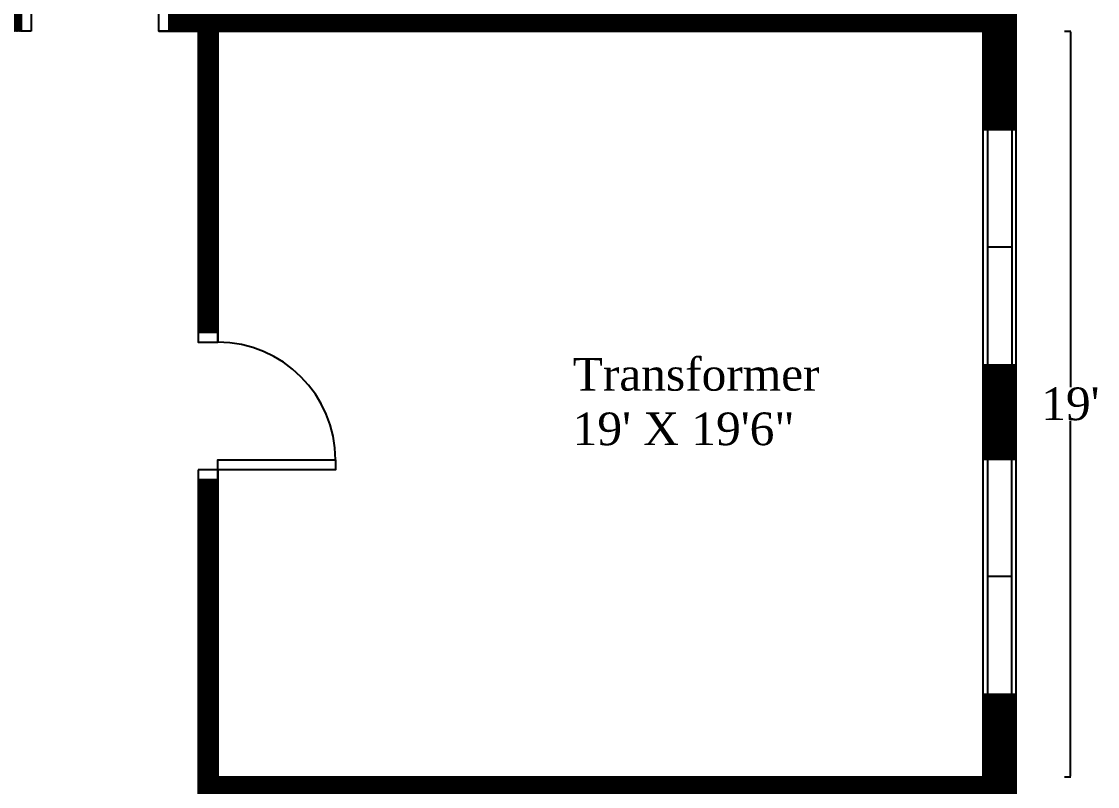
# Model space of a CAD drawing. Header units: feet. Extents: x -1528 to 1078, y 4 to 785.
# Drawn here: x -731.9 to -403, y 277.7 to 511.7 of the extents above; entities that cross this region are included whole.
import ezdxf

# ---------------------------------------------------------------- set-up
doc = ezdxf.new("R2010")
doc.units = ezdxf.units.FT
doc.header["$MEASUREMENT"] = 0
for name, color, linetype in [('Doors', 220, 'Continuous'), ('Hatch', 7, 'Continuous'), ('Text', 10, 'Continuous'), ('Windows', 50, 'Continuous')]:
    doc.layers.add(name, color=color, linetype=linetype)
doc.styles.get("Standard").update_dxf_attribs({"font": 'times.ttf'})
doc.dimstyles.get("Standard").update_dxf_attribs({"dimtxt": 0.18, "dimasz": 0.18, "dimexe": 0.18, "dimexo": 0.0625, "dimgap": 0.09, "dimtad": 0, "dimtih": 1, "dimtoh": 1, "dimdec": 1, "dimzin": 0, "dimdsep": 46, "dimlunit": 4, "dimtxsty": 'Standard', "dimcen": 0.09, "dimadec": 0, "dimazin": 0, "dimtfac": 1, "dimtdec": 1, "dimtofl": 0, "dimtmove": 0, "dimatfit": 3, "dimfxl": 1, "dimtolj": 1, "dimtzin": 0, "dimarcsym": 0})
pattern_1 = [(45, (-1505.67631, -20.54817), (-0.088388348, 0.088388348), [])]

# ---------------------------------------------------------------- blocks, each defined once
blk = doc.blocks.new('df2')
at = {"layer": 'Doors'}
for points in [[(2159.29, 808.45), (2156.29, 808.45), (2156.29, 844.45), (2159.29, 844.45)], [(2117.29, 802.45), (2120.29, 802.45), (2120.29, 808.45), (2117.29, 808.45)], [(2159.29, 802.45), (2162.29, 802.45), (2162.29, 808.45), (2159.29, 808.45)]]:
    blk.add_lwpolyline(points, close=True, dxfattribs=at)
blk.add_arc((2156.29, 808.45), 36, 90, 180, dxfattribs=at)
blk = doc.blocks.new('win_real')
at = {"layer": 'Windows'}
for p, q in [((-72, 0), (0, 0)), ((-72, -10), (-72, 0)), ((0, 0), (0, -10)), ((-72, -1.25), (0, -1.25)), ((-36.06, -1.25), (-36.06, -8.53)), ((0, -8.53), (-72, -8.53)), ((0, -10), (-72, -10))]:
    blk.add_line(p, q, dxfattribs=at)
blk = doc.blocks.new('*D51')
at = {"layer": 'Defpoints', "color": 0, "transparency": 16777216}
for p in [(-413.1, 508.72), (-413.1, 280.72), (-411.25, 280.72)]:
    blk.add_point(p, dxfattribs=at)
at = {"layer": 'Windows', "color": 0, "lineweight": -2, "transparency": 16777216}
for p, q in [((-413.04, 508.72), (-411.07, 508.72)), ((-411.25, 508.54), (-411.25, 399.91)), ((-411.25, 280.9), (-411.25, 389.53)), ((-413.04, 280.72), (-411.07, 280.72))]:
    blk.add_line(p, q, dxfattribs=at)
at = {"layer": 'Windows', "color": 0, "transparency": 16777216}
for points in [[(-411.28, 508.54), (-411.22, 508.54), (-411.25, 508.72)], [(-411.28, 280.9), (-411.22, 280.9), (-411.25, 280.72)]]:
    blk.add_solid(points, dxfattribs=at)
at = {"layer": 'Windows', "color": 0, "transparency": 16777216, "insert": (-411.25, 394.72), "char_height": 0.18, "attachment_point": 5}
blk.add_mtext("\\A1;{\\H55.55556x;19'}", dxfattribs=at)

msp = doc.modelspace()

# ---------------------------------------------------------------- hatches: boundary and pattern name
at = {"layer": 'Hatch'}
h = msp.add_hatch(dxfattribs=at)
h.set_pattern_fill('ANSI31', color=256, style=0)
h.set_pattern_definition(pattern_1)
h.paths.add_polyline_path([(-427.95, 764.72), (-784.32, 764.72), (-784.32, 754.72), (-737.95, 754.72), (-737.95, 574.72), (-833.96, 574.72), (-833.95, 562.72), (-827.95, 562.72), (-827.95, 568.72), (-737.95, 568.72), (-737.95, 514.72), (-827.95, 514.72), (-833.95, 514.72), (-971.95, 514.72), (-977.95, 514.72), (-977.95, 184.72), (-998.95, 184.72), (-998.95, 178.72), (-956.95, 178.72), (-956.95, 184.72), (-971.95, 184.72), (-971.95, 508.72), (-731.95, 508.72), (-731.95, 514.72), (-731.95, 514.72), (-731.95, 754.72), (-437.95, 754.72), (-437.95, 514.72), (-686.95, 514.72), (-686.95, 508.72), (-677.95, 508.72), (-677.95, 416.63), (-671.95, 416.63), (-671.95, 508.72), (-437.95, 508.72), (-437.95, 478.64), (-427.95, 478.64)])
h = msp.add_hatch(dxfattribs=at)
h.set_pattern_fill('ANSI31', color=256, style=0)
h.set_pattern_definition(pattern_1)
h.paths.add_polyline_path([(-427.95, 406.64), (-437.95, 406.64), (-437.95, 377.86), (-427.95, 377.86)])
h = msp.add_hatch(dxfattribs=at)
h.set_pattern_fill('ANSI31', color=256, style=0)
h.set_pattern_definition(pattern_1)
h.paths.add_polyline_path([(-427.95, 305.86), (-437.95, 305.86), (-437.95, 280.72), (-671.95, 280.72), (-671.95, 371.63), (-677.95, 371.63), (-677.95, 274.72), (-437.95, 274.72), (-437.95, 249.98), (-427.95, 249.98)])

# ---------------------------------------------------------------- linework, layer by layer
for p, q in [((-427.95, 764.72), (-427.95, 24.72)), ((-689.95, 508.72), (-677.95, 508.72)), ((-677.95, 508.72), (-677.95, 413.63)), ((-671.95, 508.72), (-437.95, 508.72)), ((-671.95, 508.72), (-671.95, 413.63)), ((-671.95, 374.63), (-671.95, 280.72)), ((-677.95, 371.63), (-677.95, 274.72)), ((-671.95, 280.72), (-437.95, 280.72))]:
    msp.add_line(p, q)
msp.add_lwpolyline([(-437.95, 280.72), (-437.95, 508.72)])

# ---------------------------------------------------------------- block references
at = {"layer": 'Doors', "xscale": -1}
msp.add_blockref('df2', (1430.34, -293.73), dxfattribs=at)
at = {"layer": 'Doors', "rotation": 270}
msp.add_blockref('df2', (-1480.4, 2533.91), dxfattribs=at)
at = {"layer": 'Windows', "rotation": 270}
for p in [(-427.94, 406.64), (-427.96, 305.86)]:
    msp.add_blockref('win_real', p, dxfattribs=at)

# ---------------------------------------------------------------- texts
at = {"layer": 'Text', "insert": (-563.42, 408.8), "char_height": 10, "width": 151.3131, "attachment_point": 1}
msp.add_mtext('Transformer\\P19\' X 19\'6"', dxfattribs=at)

# ---------------------------------------------------------------- dimensions: what is measured, and where the dimension line sits
at = {"layer": 'Windows'}
dim = msp.add_linear_dim(base=(-411.25, 280.72), p1=(-413.1, 508.72), p2=(-413.1, 280.72), angle=90, text='{\\H55.55556x;<>}', dimstyle='Standard', dxfattribs=at)
dim.commit()
dim.dimension.update_dxf_attribs({"geometry": '*D51', "text_midpoint": (-411.25, 394.72)})

doc.saveas('drawing.dxf')
